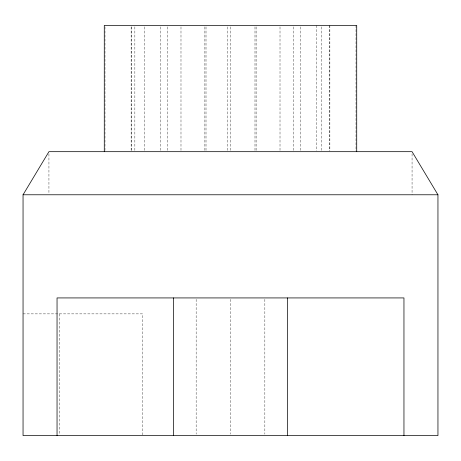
<?xml version="1.0" encoding="UTF-8"?>
<svg xmlns="http://www.w3.org/2000/svg" width="461" height="461" viewBox="0 0 461 461"><rect width="100%" height="100%" fill="white"/><g stroke="black" fill="none" stroke-linecap="round" stroke-linejoin="round"><path stroke-width="0.35" stroke-dasharray="2.31 1.73" d="M23.05 313.872L142.639 313.872L142.639 434.85M412.065 153.836L412.065 194.778M356.019 25.43L356.019 150.966M329.869 25.43L329.869 150.966M329.517 25.43L329.517 150.966M321.282 26.865L321.282 150.966M316.252 25.43L316.252 150.966M300.514 26.865L300.514 150.966M293.605 26.865L293.605 150.966M280.011 26.865L280.011 150.966M264.845 299.362L264.845 434.135M256.126 26.865L256.126 150.966M254.985 26.865L254.985 150.966M230.5 26.865L230.5 150.966M230.5 299.362L230.5 434.135M227.198 26.865L227.198 150.966M206.015 26.865L206.015 150.966M204.874 26.865L204.874 150.966M196.155 299.362L196.155 434.135M180.989 26.865L180.989 150.966M167.395 26.865L167.395 150.966M160.486 26.865L160.486 150.966M144.748 26.865L144.748 150.966M134.854 26.865L134.854 150.966M131.483 26.865L131.483 150.966M131.131 26.865L131.131 150.966M104.981 26.865L104.981 150.966M59.659 313.872L59.659 434.85M48.935 153.836L48.935 194.058"/><path stroke-width="0.69" d="M23.05 194.778L48.935 151.681L412.065 151.681L437.95 194.778L437.95 435.57L23.05 435.57L23.05 194.778L437.95 194.778M403.957 435.57L403.957 297.927L57.043 297.927L57.043 435.57M356.716 151.681L356.716 25.43L104.284 25.43L104.284 151.681M287.572 297.927L287.572 435.57M173.428 297.927L173.428 435.57"/></g></svg>
